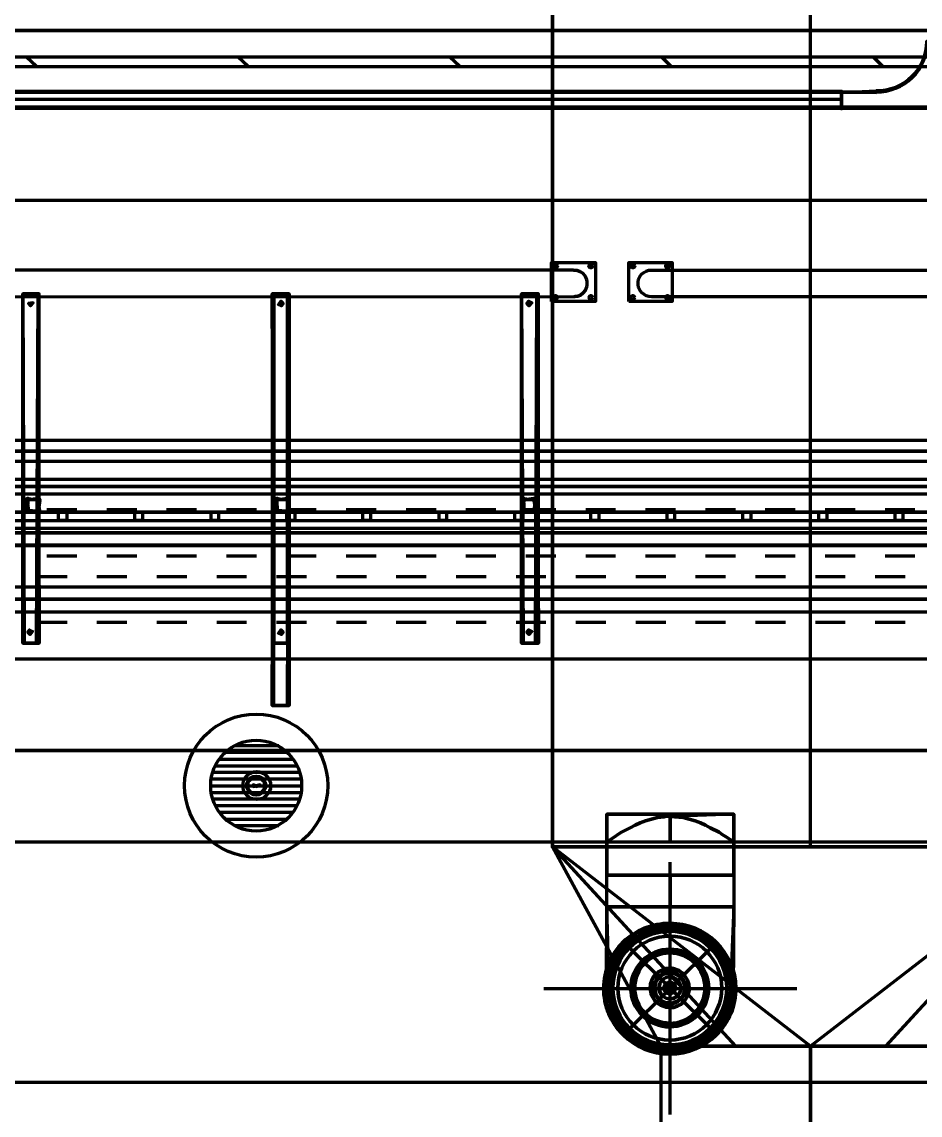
# Model space of a CAD drawing. Extents: x 0 to 1153, y 0 to 816.
# Drawn here: x 368.7 to 386.17, y 556.39 to 577.65 of the extents above; entities that cross this region are included whole.
import ezdxf

# ---------------------------------------------------------------- set-up
doc = ezdxf.new("R2010")
doc.units = 0
doc.header["$MEASUREMENT"] = 0
for name, color, linetype in [('Arch', 7, 'Continuous'), ('EQUIPMENTS', 7, 'Continuous'), ('Hatch', 7, 'Continuous'), ('HVAC', 7, 'Continuous'), ('PIPE', 7, 'Continuous')]:
    doc.layers.add(name, color=color, linetype=linetype)

msp = doc.modelspace()

# ---------------------------------------------------------------- linework, layer by layer
at = {"layer": 'Arch', "color": 11, "linetype": 'Continuous', "lineweight": 211}
for p, q in [((368.988, 576.781), (368.787, 576.972)), ((373.105, 576.781), (372.904, 576.972)), ((377.222, 576.781), (377.021, 576.972)), ((381.328, 576.781), (381.138, 576.972)), ((385.445, 576.781), (385.254, 576.972)), ((917.988, 574.178), (110.871, 574.178))]:
    msp.add_line(p, q, dxfattribs=at)
for points in [[(113.961, 576.972), (487.701, 576.972), (487.701, 638.81), (487.892, 638.81), (683.154, 638.81), (683.154, 638.609), (683.154, 383.254), (870.49, 383.254), (870.49, 383.053), (683.154, 383.053), (682.964, 383.064), (487.892, 383.064), (487.701, 383.064), (487.701, 454.3), (113.961, 454.3)], [(232.177, 577.48), (233.669, 577.48), (233.669, 577.511), (193.601, 577.511), (232.918, 577.511), (233.669, 577.511), (233.669, 577.48), (494.834, 577.48)], [(494.834, 577.48), (232.177, 577.48)], [(113.961, 576.781), (487.701, 576.781), (487.701, 454.501), (113.961, 454.501)], [(379.431, 572.823), (379.5, 572.816), (379.552, 572.797), (379.609, 572.76), (379.661, 572.695), (379.609, 572.76), (379.552, 572.797), (379.5, 572.816), (379.431, 572.823), (364.539, 572.822)], [(395.838, 572.304), (380.95, 572.304), (380.894, 572.309), (380.842, 572.324), (380.794, 572.351), (380.752, 572.387), (380.719, 572.432), (380.695, 572.483), (380.684, 572.536), (380.684, 572.591), (380.695, 572.645), (380.719, 572.696), (380.752, 572.74), (380.794, 572.776), (380.842, 572.803), (380.894, 572.819), (395.869, 572.819)], [(379.662, 572.432), (379.619, 572.377), (379.564, 572.336), (379.513, 572.315), (379.459, 572.305), (379.445, 572.304)]]:
    msp.add_lwpolyline(points, dxfattribs=at)
for points in [[(379, 572.209), (379, 572.971), (379.857, 572.971), (379.857, 572.209)], [(380.503, 572.209), (380.503, 572.971), (381.349, 572.971), (381.349, 572.209)]]:
    msp.add_lwpolyline(points, close=True, dxfattribs=at)
msp.add_lwpolyline([(364.554, 572.304), (379.459, 572.305), (379.513, 572.315), (379.564, 572.336), (379.619, 572.377), (379.661, 572.432, 0.27388), (379.661, 572.695)], format="xyb", dxfattribs=at)
for centre, radius in [((379.079, 572.902), 0.037), ((379.767, 572.902), 0.0371), ((380.582, 572.902), 0.037), ((381.259, 572.902), 0.037), ((379.079, 572.288), 0.037), ((379.767, 572.288), 0.0371), ((380.582, 572.288), 0.037), ((381.259, 572.288), 0.037)]:
    msp.add_circle(centre, radius, dxfattribs=at)
at = {"layer": 'EQUIPMENTS', "color": 251, "linetype": 'Continuous', "lineweight": 211}
msp.add_line((645.329, 557.022), (113.961, 557.022), dxfattribs=at)
at = {"layer": 'Hatch', "color": 5, "linetype": 'Continuous', "lineweight": 211}
for p, q in [((384.641, 576.136), (351.017, 576.136)), ((477.414, 567.796), (113.961, 567.796)), ((372.66, 563.446), (373.867, 563.446)), ((372.84, 563.573), (373.697, 563.573)), ((372.544, 563.309), (373.983, 563.309)), ((372.417, 563.054), (374.11, 563.054)), ((372.47, 563.182), (374.057, 563.182)), ((372.385, 562.927), (374.142, 562.927)), ((372.375, 562.79), (374.153, 562.79)), ((372.385, 562.663), (374.142, 562.663)), ((372.417, 562.536), (374.11, 562.536)), ((372.47, 562.409), (374.057, 562.409)), ((372.544, 562.282), (373.983, 562.282)), ((372.66, 562.144), (373.867, 562.144)), ((372.84, 562.017), (373.697, 562.017))]:
    msp.add_line(p, q, dxfattribs=at)
at = {"layer": 'Hatch', "color": 3, "linetype": 'Continuous', "lineweight": 211}
msp.add_line((373.602, 572.357), (373.623, 572.357), dxfattribs=at)
at = {"layer": 'Hatch', "color": 5, "linetype": 'Continuous', "lineweight": 211}
for points in [[(388.26, 575.987), (384.641, 575.987), (384.641, 576.273), (385.313, 576.305, 0.414191), (386.302, 577.273, -0.414223), (385.313, 576.305, 0.414191), (386.313, 577.268)], [(388.26, 575.966), (384.641, 575.966), (384.641, 576.294), (385.318, 576.273), (384.641, 576.273), (384.641, 576.294), (385.313, 576.284, 0.414223), (386.313, 577.268)]]:
    msp.add_lwpolyline(points, format="xyb", dxfattribs=at)
for points in [[(384.641, 576.273), (351.017, 576.273), (384.641, 576.294), (351.017, 576.294), (351.017, 575.966), (351.017, 576.294), (384.641, 576.294), (384.641, 575.966), (384.641, 575.966), (384.641, 575.987), (384.641, 575.966), (384.641, 576.294)], [(384.641, 575.966), (351.017, 575.966), (384.641, 575.987), (351.017, 575.987)], [(113.961, 568.113), (477.414, 568.113), (477.414, 567.468), (477.414, 568.113), (477.414, 567.468), (113.961, 567.468), (477.414, 567.468), (477.414, 568.113), (113.961, 568.113), (477.414, 568.113)], [(369.411, 567.955), (369.581, 567.955), (369.581, 568.113), (369.411, 568.113), (369.411, 567.955), (369.581, 567.955), (369.581, 568.113), (369.411, 568.113)], [(370.893, 567.955), (371.052, 567.955), (371.052, 568.113), (370.893, 568.113), (370.893, 567.955), (371.052, 567.955), (371.052, 568.113), (370.893, 568.113)], [(372.375, 567.955), (372.533, 567.955), (372.533, 568.113), (372.375, 568.113), (372.375, 567.955), (372.533, 567.955), (372.533, 568.113), (372.375, 568.113)], [(373.846, 567.955), (374.015, 567.955), (374.015, 568.113), (373.846, 568.113), (373.846, 567.955), (374.015, 567.955), (374.015, 568.113), (373.846, 568.113)], [(375.327, 567.955), (375.486, 567.955), (375.486, 568.113), (375.327, 568.113), (375.327, 567.955), (375.486, 567.955), (375.486, 568.113), (375.327, 568.113)], [(376.809, 567.955), (376.968, 567.955), (376.968, 568.113), (376.809, 568.113), (376.809, 567.955), (376.968, 567.955), (376.968, 568.113), (376.809, 568.113)], [(378.28, 567.955), (378.449, 567.955), (378.449, 568.113), (378.28, 568.113), (378.28, 567.955), (378.449, 567.955), (378.449, 568.113), (378.28, 568.113)], [(379.762, 567.955), (379.931, 567.955), (379.931, 568.113), (379.762, 568.113), (379.762, 567.955), (379.931, 567.955), (379.931, 568.113), (379.762, 568.113)], [(381.243, 567.955), (381.402, 567.955), (381.402, 568.113), (381.243, 568.113), (381.243, 567.955), (381.402, 567.955), (381.402, 568.113), (381.243, 568.113)], [(382.715, 567.955), (382.884, 567.955), (382.884, 568.113), (382.715, 568.113), (382.715, 567.955), (382.884, 567.955), (382.884, 568.113), (382.715, 568.113)], [(384.196, 567.955), (384.365, 567.955), (384.365, 568.113), (384.196, 568.113), (384.196, 567.955), (384.365, 567.955), (384.365, 568.113), (384.196, 568.113)], [(385.678, 567.955), (385.837, 567.955), (385.837, 568.113), (385.678, 568.113), (385.678, 567.955), (385.837, 567.955), (385.837, 568.113), (385.678, 568.113)], [(477.414, 567.468), (478.388, 567.468), (477.414, 567.468), (477.414, 567.637), (477.414, 567.468), (113.961, 567.468)], [(373.422, 562.795), (373.414, 562.743), (373.391, 562.698), (373.355, 562.663), (373.31, 562.64), (373.258, 562.631), (373.206, 562.64), (373.161, 562.663), (373.126, 562.698), (373.103, 562.743), (373.094, 562.795), (373.103, 562.847), (373.126, 562.892), (373.161, 562.928), (373.206, 562.951), (373.258, 562.959), (373.31, 562.951), (373.355, 562.928), (373.391, 562.892), (373.414, 562.847), (373.422, 562.795), (373.414, 562.743), (373.391, 562.698), (373.355, 562.663), (373.31, 562.64), (373.258, 562.631), (373.206, 562.64), (373.161, 562.663), (373.126, 562.698), (373.103, 562.743), (373.094, 562.795), (373.103, 562.847), (373.126, 562.892), (373.161, 562.928), (373.206, 562.951), (373.258, 562.959), (373.31, 562.951), (373.355, 562.928), (373.391, 562.892), (373.414, 562.847), (373.422, 562.809), (373.444, 562.795), (373.434, 562.737), (373.408, 562.686), (373.368, 562.646), (373.317, 562.619), (373.258, 562.61), (373.2, 562.619), (373.149, 562.646), (373.109, 562.686), (373.082, 562.737), (373.073, 562.795), (373.082, 562.854), (373.109, 562.905), (373.149, 562.945), (373.2, 562.971), (373.258, 562.98), (373.317, 562.971), (373.368, 562.945), (373.408, 562.905), (373.434, 562.854), (373.444, 562.795), (373.434, 562.737), (373.408, 562.686), (373.368, 562.646), (373.317, 562.619), (373.258, 562.61), (373.2, 562.619), (373.149, 562.646), (373.109, 562.686), (373.082, 562.737), (373.073, 562.795), (373.082, 562.854), (373.109, 562.905), (373.149, 562.945), (373.2, 562.971), (373.258, 562.98), (373.317, 562.971), (373.368, 562.945), (373.408, 562.905), (373.434, 562.854), (373.443, 562.81), (373.422, 562.795), (373.414, 562.743), (373.391, 562.698), (373.355, 562.663), (373.31, 562.64), (373.258, 562.631), (373.206, 562.64), (373.161, 562.663), (373.126, 562.698), (373.103, 562.743), (373.094, 562.795), (373.103, 562.847), (373.126, 562.892), (373.161, 562.928), (373.206, 562.951), (373.258, 562.959), (373.31, 562.951), (373.355, 562.928), (373.391, 562.892), (373.414, 562.847), (373.422, 562.795), (373.414, 562.743), (373.391, 562.698), (373.355, 562.663), (373.31, 562.64), (373.258, 562.631), (373.206, 562.64), (373.161, 562.663), (373.126, 562.698), (373.103, 562.743), (373.094, 562.795), (373.103, 562.847), (373.126, 562.892), (373.161, 562.928), (373.206, 562.951), (373.258, 562.959), (373.31, 562.951), (373.355, 562.928), (373.391, 562.892), (373.414, 562.847), (373.422, 562.809), (373.444, 562.795), (373.434, 562.737), (373.408, 562.686), (373.368, 562.646), (373.317, 562.619), (373.258, 562.61), (373.2, 562.619), (373.149, 562.646), (373.109, 562.686), (373.082, 562.737), (373.073, 562.795), (373.082, 562.854), (373.109, 562.905), (373.149, 562.945), (373.2, 562.971), (373.258, 562.98), (373.317, 562.971), (373.368, 562.945), (373.408, 562.905), (373.434, 562.854), (373.444, 562.795), (373.434, 562.737), (373.408, 562.686), (373.368, 562.646), (373.317, 562.619), (373.258, 562.61), (373.2, 562.619), (373.149, 562.646), (373.109, 562.686), (373.082, 562.737), (373.073, 562.795), (373.082, 562.854), (373.109, 562.905), (373.149, 562.945), (373.2, 562.971), (373.258, 562.98), (373.317, 562.971), (373.368, 562.945), (373.408, 562.905), (373.434, 562.854), (373.443, 562.81), (373.422, 562.795), (373.414, 562.743), (373.391, 562.698), (373.355, 562.663), (373.31, 562.64), (373.258, 562.631), (373.206, 562.64), (373.161, 562.663), (373.126, 562.698), (373.103, 562.743), (373.094, 562.795), (373.103, 562.847), (373.126, 562.892), (373.161, 562.928), (373.206, 562.951), (373.258, 562.959), (373.31, 562.951), (373.355, 562.928), (373.391, 562.892), (373.414, 562.847), (373.422, 562.795), (373.414, 562.743), (373.391, 562.698), (373.355, 562.663), (373.31, 562.64), (373.258, 562.631), (373.206, 562.64), (373.161, 562.663), (373.126, 562.698), (373.103, 562.743), (373.094, 562.795), (373.103, 562.847), (373.126, 562.892), (373.161, 562.928), (373.206, 562.951), (373.258, 562.959), (373.31, 562.951), (373.355, 562.928), (373.391, 562.892), (373.414, 562.847), (373.422, 562.809), (373.444, 562.795), (373.434, 562.737), (373.408, 562.686), (373.368, 562.646), (373.317, 562.619), (373.258, 562.61), (373.2, 562.619), (373.149, 562.646), (373.109, 562.686), (373.082, 562.737), (373.073, 562.795), (373.082, 562.854), (373.109, 562.905), (373.149, 562.945), (373.2, 562.971), (373.258, 562.98), (373.317, 562.971), (373.368, 562.945), (373.408, 562.905), (373.434, 562.854), (373.444, 562.795), (373.434, 562.737), (373.408, 562.686), (373.368, 562.646), (373.317, 562.619), (373.258, 562.61), (373.2, 562.619), (373.149, 562.646), (373.109, 562.686), (373.082, 562.737), (373.073, 562.795), (373.082, 562.854), (373.109, 562.905), (373.149, 562.945), (373.2, 562.971), (373.258, 562.98), (373.317, 562.971), (373.368, 562.945), (373.408, 562.905), (373.434, 562.854), (373.443, 562.81), (373.422, 562.795), (373.414, 562.743), (373.391, 562.698), (373.355, 562.663), (373.31, 562.64), (373.258, 562.631), (373.206, 562.64), (373.161, 562.663), (373.126, 562.698), (373.103, 562.743), (373.094, 562.795), (373.103, 562.847), (373.126, 562.892), (373.161, 562.928), (373.206, 562.951), (373.258, 562.959), (373.31, 562.951), (373.355, 562.928), (373.391, 562.892), (373.414, 562.847), (373.422, 562.795), (373.414, 562.743), (373.391, 562.698), (373.355, 562.663), (373.31, 562.64), (373.258, 562.631), (373.206, 562.64), (373.161, 562.663), (373.126, 562.698), (373.103, 562.743), (373.094, 562.795), (373.103, 562.847), (373.126, 562.892), (373.161, 562.928), (373.206, 562.951), (373.258, 562.959), (373.31, 562.951), (373.355, 562.928), (373.391, 562.892), (373.414, 562.847), (373.422, 562.809), (373.444, 562.795), (373.434, 562.737), (373.408, 562.686), (373.368, 562.646), (373.317, 562.619), (373.258, 562.61), (373.2, 562.619), (373.149, 562.646), (373.109, 562.686), (373.082, 562.737), (373.073, 562.795), (373.082, 562.854), (373.109, 562.905), (373.149, 562.945), (373.2, 562.971), (373.258, 562.98), (373.317, 562.971), (373.368, 562.945), (373.408, 562.905), (373.434, 562.854), (373.444, 562.795), (373.434, 562.737), (373.408, 562.686), (373.368, 562.646), (373.317, 562.619), (373.258, 562.61), (373.2, 562.619), (373.149, 562.646), (373.109, 562.686), (373.082, 562.737), (373.073, 562.795), (373.082, 562.854), (373.109, 562.905), (373.149, 562.945), (373.2, 562.971), (373.258, 562.98), (373.317, 562.971), (373.368, 562.945), (373.408, 562.905), (373.434, 562.854), (373.443, 562.81), (373.422, 562.795), (373.414, 562.743), (373.391, 562.698), (373.355, 562.663), (373.31, 562.64), (373.258, 562.631), (373.206, 562.64), (373.161, 562.663), (373.126, 562.698), (373.103, 562.743), (373.094, 562.795), (373.103, 562.847), (373.126, 562.892), (373.161, 562.928), (373.206, 562.951), (373.258, 562.959), (373.31, 562.951), (373.355, 562.928), (373.391, 562.892), (373.414, 562.847), (373.422, 562.795)]]:
    msp.add_lwpolyline(points, close=True, dxfattribs=at)
for points in [[(388.26, 575.966), (384.641, 575.966), (384.641, 575.987), (388.26, 575.987)], [(373.338, 562.811), (373.274, 562.779), (373.338, 562.811), (373.2, 562.779), (373.338, 562.811), (373.274, 562.779), (373.338, 562.811), (373.274, 562.779), (373.338, 562.811), (373.274, 562.779), (373.2, 562.811), (373.274, 562.779), (373.274, 562.779)]]:
    msp.add_lwpolyline(points, dxfattribs=at)
at = {"layer": 'Hatch', "color": 3, "linetype": 'Continuous', "lineweight": 211}
for points in [[(368.988, 565.563), (368.723, 565.563), (369.041, 565.563), (368.723, 565.563), (368.988, 565.563), (369.02, 572.357), (369.041, 565.563), (369.041, 572.357), (368.723, 572.357), (368.723, 565.563), (368.723, 572.357), (368.745, 565.563)], [(368.988, 572.357), (368.723, 572.357), (368.988, 572.357), (369.041, 572.357), (368.745, 572.357)], [(368.829, 572.172), (368.922, 572.187), (368.829, 572.172), (368.873, 572.125), (368.922, 572.187), (368.829, 572.172), (368.922, 572.187), (368.922, 572.187)], [(373.782, 572.172), (373.75, 572.127), (373.691, 572.154), (373.782, 572.172), (373.738, 572.22), (373.691, 572.154), (373.782, 572.172), (373.75, 572.127), (373.691, 572.154), (373.687, 572.168)], [(378.693, 565.563), (378.418, 565.563), (378.746, 565.563), (378.418, 565.563), (378.693, 565.563), (378.714, 572.357), (378.746, 565.563), (378.746, 572.357), (378.418, 572.357), (378.418, 565.563), (378.418, 572.357), (378.449, 565.563)], [(378.693, 572.357), (378.418, 572.357), (378.693, 572.357), (378.746, 572.357), (378.449, 572.357)], [(378.524, 572.172), (378.556, 572.217), (378.616, 572.187), (378.524, 572.172), (378.567, 572.125), (378.616, 572.187), (378.524, 572.172), (378.556, 572.217), (378.616, 572.187), (378.619, 572.176)], [(368.819, 565.78), (368.851, 565.825), (368.911, 565.795), (368.819, 565.78), (368.862, 565.732), (368.911, 565.795), (368.819, 565.78), (368.851, 565.825), (368.911, 565.795), (368.914, 565.784)], [(373.782, 565.78), (373.75, 565.735), (373.691, 565.761), (373.782, 565.78), (373.738, 565.827), (373.691, 565.761), (373.782, 565.78), (373.75, 565.735), (373.691, 565.761), (373.687, 565.776)], [(378.524, 565.78), (378.556, 565.825), (378.616, 565.795), (378.524, 565.78), (378.567, 565.732), (378.616, 565.795), (378.524, 565.78), (378.556, 565.825), (378.616, 565.795), (378.619, 565.784)], [(373.623, 565.563), (373.899, 565.563), (373.623, 565.563), (373.57, 565.563), (373.867, 565.563)], [(373.623, 564.356), (373.899, 564.356), (373.623, 564.356), (373.57, 564.356), (373.867, 564.356)]]:
    msp.add_lwpolyline(points, dxfattribs=at)
for points in [[(373.867, 572.357), (373.57, 572.357), (373.867, 572.357), (373.623, 572.357), (373.57, 572.357), (373.867, 572.357), (373.623, 572.357), (373.899, 572.357), (373.57, 572.357), (373.867, 572.357), (373.867, 564.356), (373.899, 572.357), (373.899, 564.356), (373.602, 564.356), (373.602, 572.357), (373.57, 564.356), (373.602, 572.357), (373.602, 565.563), (373.57, 572.357), (373.57, 565.563), (373.867, 565.563), (373.867, 572.357), (373.899, 565.563)], [(369.014, 568.367), (369.029, 568.356), (369.03, 568.353), (369.014, 568.388), (369.036, 568.381), (369.05, 568.363), (369.051, 568.354), (369.014, 568.367), (369.024, 568.364), (369.029, 568.356), (369.03, 568.353), (369.014, 568.388), (369.036, 568.381), (369.05, 568.363), (369.051, 568.354), (368.808, 568.346), (368.829, 568.134), (369.03, 568.145), (369.051, 568.346), (369.02, 568.113), (368.787, 568.145), (368.829, 568.378), (369.03, 568.346), (369.02, 568.134), (368.808, 568.145), (368.829, 568.357), (369.02, 568.378), (368.787, 568.346), (368.829, 568.113), (369.051, 568.145)], [(368.808, 568.351), (368.82, 568.367), (368.823, 568.367), (368.787, 568.351), (368.794, 568.373), (368.815, 568.387), (368.821, 568.388), (368.808, 568.351), (368.811, 568.361), (368.82, 568.367), (368.823, 568.367), (368.787, 568.351), (368.794, 568.373), (368.824, 568.388)], [(373.655, 568.351), (373.667, 568.367), (373.67, 568.367), (373.634, 568.351), (373.641, 568.373), (373.662, 568.387), (373.668, 568.388), (373.655, 568.351), (373.658, 568.361), (373.667, 568.367), (373.67, 568.367), (373.634, 568.351), (373.641, 568.373), (373.671, 568.388)], [(373.862, 568.367), (373.877, 568.356), (373.877, 568.353), (373.862, 568.388), (373.883, 568.381), (373.898, 568.36), (373.898, 568.354), (373.862, 568.367), (373.871, 568.364), (373.877, 568.356), (373.877, 568.353), (373.862, 568.388), (373.883, 568.381), (373.898, 568.36), (373.898, 568.354), (373.655, 568.346), (373.676, 568.134), (373.888, 568.145), (373.899, 568.346), (373.867, 568.113), (373.645, 568.145), (373.676, 568.378), (373.888, 568.346), (373.867, 568.134), (373.655, 568.145), (373.676, 568.357), (373.867, 568.378), (373.645, 568.346), (373.676, 568.113), (373.899, 568.145)], [(378.449, 568.351), (378.46, 568.367), (378.464, 568.367), (378.428, 568.351), (378.435, 568.373), (378.454, 568.387), (378.462, 568.388), (378.449, 568.351), (378.452, 568.361), (378.46, 568.367), (378.464, 568.367), (378.428, 568.351), (378.435, 568.373), (378.465, 568.388)], [(378.656, 568.367), (378.671, 568.356), (378.672, 568.353), (378.656, 568.388), (378.678, 568.381), (378.692, 568.36), (378.693, 568.354), (378.656, 568.367), (378.665, 568.364), (378.671, 568.356), (378.672, 568.353), (378.656, 568.388), (378.678, 568.381), (378.692, 568.36), (378.693, 568.354), (378.46, 568.346), (378.471, 568.134), (378.682, 568.145), (378.703, 568.346), (378.661, 568.113), (378.439, 568.145), (378.471, 568.378), (378.682, 568.346), (378.661, 568.134), (378.46, 568.145), (378.471, 568.357), (378.661, 568.378), (378.439, 568.346), (378.471, 568.113), (378.703, 568.145)], [(368.824, 568.134), (368.809, 568.145), (368.808, 568.149), (368.824, 568.113), (368.802, 568.12), (368.789, 568.139), (368.787, 568.147), (368.824, 568.134), (368.814, 568.138), (368.809, 568.145), (368.808, 568.149), (368.824, 568.113), (368.802, 568.12), (368.787, 568.15)], [(369.03, 568.15), (369.018, 568.135), (369.016, 568.135), (369.051, 568.15), (369.044, 568.129), (369.023, 568.114), (369.017, 568.113), (369.03, 568.15), (369.027, 568.141), (369.018, 568.135), (369.016, 568.135), (369.051, 568.15), (369.044, 568.129), (369.014, 568.113)], [(373.671, 568.134), (373.656, 568.145), (373.655, 568.149), (373.671, 568.113), (373.649, 568.12), (373.636, 568.139), (373.634, 568.147), (373.671, 568.134), (373.662, 568.138), (373.656, 568.145), (373.655, 568.149), (373.671, 568.113), (373.649, 568.12), (373.634, 568.15)], [(373.877, 568.15), (373.867, 568.135), (373.863, 568.135), (373.899, 568.15), (373.891, 568.129), (373.87, 568.114), (373.865, 568.113), (373.877, 568.15), (373.874, 568.141), (373.867, 568.135), (373.863, 568.135), (373.899, 568.15), (373.891, 568.129), (373.862, 568.113)], [(378.465, 568.134), (378.45, 568.147), (378.449, 568.149), (378.465, 568.113), (378.443, 568.12), (378.429, 568.141), (378.428, 568.147), (378.465, 568.134), (378.456, 568.138), (378.45, 568.147), (378.449, 568.149), (378.465, 568.113), (378.443, 568.12), (378.428, 568.15)], [(378.672, 568.15), (378.661, 568.135), (378.657, 568.135), (378.693, 568.15), (378.686, 568.129), (378.665, 568.114), (378.659, 568.113), (378.672, 568.15), (378.669, 568.141), (378.661, 568.135), (378.657, 568.135), (378.693, 568.15), (378.686, 568.129), (378.656, 568.113)]]:
    msp.add_lwpolyline(points, close=True, dxfattribs=at)
at = {"layer": 'Hatch', "color": 5, "linetype": 'Continuous', "lineweight": 211}
for centre, radius in [((373.258, 562.795), 1.392), ((373.258, 562.795), 0.884), ((373.269, 562.797), 0.271)]:
    msp.add_circle(centre, radius, dxfattribs=at)
for p in [(384.641, 576.294), (384.641, 575.987), (384.641, 575.966)]:
    msp.add_point(p, dxfattribs=at)
at = {"layer": 'HVAC', "color": 6, "linetype": 'Continuous', "lineweight": 211}
for p, q in [((381.307, 556.398), (381.307, 561.308)), ((380.439, 559.721), (382.185, 557.985)), ((382.185, 559.721), (380.439, 557.985)), ((378.852, 558.853), (383.773, 558.853))]:
    msp.add_line(p, q, dxfattribs=at)
for points in [[(384.037, 561.605), (384.037, 579.628), (384.037, 587.11)], [(382.587, 557.731), (379.021, 561.605), (379.021, 579.586), (379.021, 561.605), (389.054, 561.605), (379.021, 561.605), (389.054, 561.605)], [(446.215, 564.938), (446.215, 562.028), (446.215, 564.938), (391.118, 564.938), (387.234, 565.256), (337.968, 565.256), (337.968, 561.7), (387.234, 561.7), (391.118, 562.028), (446.215, 562.028)], [(337.968, 563.478), (387.234, 563.478), (337.968, 563.478), (334.084, 563.478), (324.21, 563.478), (334.084, 563.478)], [(381.307, 562.24), (381.307, 561.7), (381.307, 562.24)], [(380.079, 561.7), (380.185, 561.774), (380.143, 561.742)], [(386.948, 557.731), (384.037, 557.731), (384.037, 528.225), (384.037, 557.731), (381.127, 557.731), (386.948, 557.731), (384.037, 557.731), (379.021, 561.605), (381.127, 557.731), (386.948, 557.731), (381.127, 557.731), (379.021, 561.605), (381.127, 557.731), (386.948, 557.731)], [(379.021, 561.605), (381.127, 557.731), (379.021, 561.605), (389.054, 561.605), (386.948, 557.731), (389.054, 561.605), (386.948, 557.731), (381.127, 557.731)], [(389.054, 561.605), (384.037, 557.731), (381.127, 557.731), (386.948, 557.731)], [(389.054, 561.605), (385.498, 557.731)], [(381.307, 558.853), (381.307, 560.44)]]:
    msp.add_lwpolyline(points, dxfattribs=at)
for points in [[(382.482, 558.858, 0.414176), (381.302, 560.038, 0.414203), (380.143, 558.858, 0.414229), (381.302, 557.742, -0.414223), (380.185, 558.858, -0.414211), (381.302, 559.964, 0.414207), (380.196, 558.858, 0.414207), (381.302, 557.731, -0.414226), (380.174, 558.858, -0.414214), (381.302, 559.964, 0.414207), (380.196, 558.858, 0.414207), (381.302, 557.752, -0.414207), (380.196, 558.858, -0.414207), (381.302, 559.964, -0.414207), (382.408, 558.858, -0.414207), (381.302, 557.752, -0.414207), (380.196, 558.858, -0.414207), (381.302, 559.964, 0.414207), (380.196, 558.858, 0.414207), (381.302, 557.71, -0.414234), (380.153, 558.858, -0.414207), (381.302, 559.964, -0.414207), (382.408, 558.858, -0.414207), (381.302, 557.731, 0.414228), (382.482, 558.858, 0.414215), (381.302, 560.038, -0.41419), (382.482, 558.858, 0.414217), (381.302, 560.038, -0.414176), (382.482, 558.858, -0.414195), (381.302, 557.678, 0.414195), (382.482, 558.858, -0.414229), (381.302, 557.742, 0.414203), (382.408, 558.858, 0.414207), (381.302, 560.038, -0.414215), (382.408, 558.858, -0.414207), (381.302, 557.731, 0.414228), (382.408, 558.858, 0.414207), (381.302, 559.964, -0.414207), (382.408, 558.858, -0.414207), (381.302, 557.752, 0.414207), (382.408, 558.858, 0.414207), (381.302, 560.038, -0.41418), (382.408, 558.858, -0.414207), (381.302, 557.71, 0.414207), (382.482, 558.858, -0.414207), (381.302, 557.752, -0.414226), (380.174, 558.858, -0.414217), (381.302, 560.038, 0.414203), (380.122, 558.858, 0.414222), (381.302, 557.678, -0.414222), (380.122, 558.858), (380.079, 560.44), (380.079, 561.054), (380.079, 561.7), (380.079, 562.24), (380.079, 561.7), (380.079, 561.054), (380.079, 561.7), (380.079, 562.24), (380.079, 561.7), (382.545, 561.7), (382.545, 562.24), (382.545, 561.7), (382.545, 561.054), (382.545, 560.44), (382.482, 558.858, -0.414211), (381.302, 557.572, 0.414207), (382.587, 558.858, 0.414212), (381.302, 560.112, -0.414202), (382.588, 558.858, -0.414226), (381.302, 557.572, -0.414219), (380.016, 558.858, -0.41422), (381.302, 560.123, -0.414227), (382.566, 558.858, -0.414218), (381.302, 557.572, -0.414197), (380.016, 558.858, -0.414198), (381.302, 560.112, 0.414202), (380.016, 558.858, 0.414207), (381.302, 557.572)], [(389.054, 561.605), (379.021, 561.605), (381.127, 557.731), (381.127, 528.225, 0.414673), (387.922, 521.43)], [(382.535, 558.858, 0.414205), (381.302, 560.091, 0.414218), (380.069, 558.858, 0.41423), (381.302, 557.625, 0.414218), (382.535, 558.858, 0.414205), (381.302, 560.091, 0.414218), (380.069, 558.858), (380.079, 560.44), (380.069, 558.858, 0.41423), (381.302, 557.625, 0.414218), (382.535, 558.858), (382.545, 560.44), (382.535, 558.858, 0.414205), (381.302, 560.091, 0.414218), (380.069, 558.858, 0.41423), (381.302, 557.625, 0.414218), (382.535, 558.858, 0.414205), (381.302, 560.091, 0.414218), (380.069, 558.858, 0.41423), (381.302, 557.625)], [(382.408, 558.858, 0.414207), (381.302, 559.985, 0.414207), (380.174, 558.858, 0.414207), (381.302, 557.752, -0.414207), (380.174, 558.858, -0.414207), (381.302, 559.964, 0.414214), (380.174, 558.858)], [(381.519, 558.858), (381.512, 558.806), (381.486, 558.744), (381.443, 558.693), (381.386, 558.658), (381.302, 558.652), (381.386, 558.658), (381.443, 558.693), (381.486, 558.744), (381.512, 558.806), (381.519, 558.858, 0.414295), (381.302, 559.076, 0.414158), (381.085, 558.858, 0.414158), (381.302, 558.652, 0.414362), (381.519, 558.858, 0.414157), (381.302, 559.075, 0.414329), (381.096, 558.858), (381.106, 558.793), (381.135, 558.736), (381.18, 558.692), (381.236, 558.662), (381.302, 558.652)]]:
    msp.add_lwpolyline(points, format="xyb", dxfattribs=at)
for points in [[(381.307, 561.054), (380.079, 561.054), (382.545, 561.054), (381.307, 561.054), (380.079, 561.054), (382.545, 561.054), (381.307, 561.054), (380.079, 561.054), (382.545, 561.054), (380.079, 561.054), (382.545, 561.054), (382.545, 561.7), (382.545, 562.24), (382.545, 561.7), (382.545, 561.054), (381.307, 561.054), (381.307, 560.44)], [(380.079, 562.24), (382.545, 562.24), (381.307, 562.24), (380.079, 562.24), (382.545, 562.24), (381.307, 562.24), (380.079, 562.24), (382.545, 562.24), (381.307, 562.197), (381.561, 562.176), (381.677, 562.144), (381.794, 562.113), (381.9, 562.07), (381.995, 562.028), (382.09, 561.975), (382.259, 561.89), (382.323, 561.848), (382.386, 561.806), (382.439, 561.774), (382.482, 561.742), (382.524, 561.71), (382.535, 561.71), (382.535, 561.7), (382.545, 561.7), (382.535, 561.7), (382.535, 561.71), (382.524, 561.71), (382.482, 561.742), (382.439, 561.774), (382.386, 561.806), (382.323, 561.848), (382.259, 561.89), (382.09, 561.975), (381.995, 562.028), (381.9, 562.07), (381.794, 562.113), (381.677, 562.144), (381.561, 562.176), (381.307, 562.197), (381.19, 562.187), (381.063, 562.176), (380.831, 562.113), (380.725, 562.07), (380.63, 562.028), (380.534, 561.975), (380.365, 561.89), (380.291, 561.848), (380.238, 561.806), (380.185, 561.774), (380.1, 561.71), (380.09, 561.71), (380.1, 561.71), (380.185, 561.774), (380.238, 561.806), (380.291, 561.848), (380.365, 561.89), (380.534, 561.975), (380.63, 562.028), (380.725, 562.07), (380.831, 562.113), (381.063, 562.176), (381.19, 562.187), (381.307, 562.24), (380.079, 562.24), (382.545, 562.24), (381.307, 562.24)], [(380.079, 560.44), (382.545, 560.44), (380.079, 560.44), (382.545, 560.44), (380.079, 560.44), (382.545, 560.44), (380.079, 560.44), (382.545, 560.44)], [(381.302, 558.747), (381.251, 558.759), (381.212, 558.793), (381.192, 558.84), (381.196, 558.893), (381.223, 558.937), (381.266, 558.964), (381.32, 558.968), (381.367, 558.948), (381.404, 558.901), (381.412, 558.849), (381.391, 558.793), (381.353, 558.759), (381.311, 558.747), (381.337, 558.753), (381.391, 558.793), (381.412, 558.849), (381.404, 558.901), (381.353, 558.957), (381.302, 558.969), (381.353, 558.957), (381.391, 558.924), (381.411, 558.876), (381.407, 558.823), (381.38, 558.78), (381.337, 558.753), (381.284, 558.749), (381.236, 558.768), (381.199, 558.815), (381.191, 558.867), (381.212, 558.924), (381.251, 558.957), (381.293, 558.969), (381.266, 558.964), (381.212, 558.924), (381.191, 558.867), (381.199, 558.815), (381.251, 558.759), (381.302, 558.747), (381.251, 558.759), (381.212, 558.793), (381.192, 558.84), (381.196, 558.893), (381.223, 558.937), (381.266, 558.964), (381.32, 558.968), (381.367, 558.948), (381.4, 558.909), (381.413, 558.858), (381.4, 558.807), (381.367, 558.768), (381.32, 558.749), (381.266, 558.753), (381.223, 558.78), (381.196, 558.823), (381.192, 558.876), (381.212, 558.924), (381.251, 558.957), (381.302, 558.969), (381.353, 558.957), (381.391, 558.924), (381.411, 558.876), (381.407, 558.823), (381.38, 558.78), (381.302, 558.747)]]:
    msp.add_lwpolyline(points, close=True, dxfattribs=at)
for points in [[(380.291, 558.858, 0.414206), (381.302, 557.848, -0.414206), (380.291, 558.858, -0.414206), (381.302, 559.869, 0.414206)], [(382.312, 558.858, 0.414206), (381.302, 559.869, -0.414206), (382.312, 558.858, -0.414206), (381.302, 557.848, 0.414206)], [(380.545, 558.858, 0.414274), (381.302, 558.102, -0.414274), (380.545, 558.858, -0.414245), (381.302, 559.615, 0.414245)], [(381.995, 558.858, 0.414172), (381.302, 559.551, 0.414217), (380.608, 558.858, 0.414237), (381.302, 558.165, 0.414192), (382.016, 558.858, 0.414205), (381.302, 559.573, 0.414205), (380.587, 558.858, 0.414236), (381.302, 558.144, -0.414236), (380.587, 558.858, -0.414205), (381.302, 559.562, 0.414209), (380.598, 558.858, 0.414209), (381.302, 558.176, 0.414244), (381.984, 558.858, 0.414247), (381.302, 559.541, -0.414247), (381.984, 558.858, -0.414244), (381.302, 558.144, 0.414236), (382.058, 558.858, 0.414204), (381.302, 559.615, -0.414204), (382.058, 558.858, -0.414233), (381.302, 558.102, 0.414233), (382.016, 558.858, 0.414205), (381.302, 559.562, -0.414209), (382.016, 558.858, -0.414236), (381.302, 558.154, 0.414209)], [(380.619, 558.858, 0.414219), (381.302, 558.176, -0.414219), (380.619, 558.858, -0.414221), (381.302, 559.541, 0.414221)], [(381.678, 558.858, 0.414287), (381.302, 559.234, 0.414241), (380.926, 558.858, 0.414237), (381.302, 558.482, -0.414237), (380.926, 558.858, -0.414241), (381.302, 559.244, 0.41421), (380.915, 558.858, 0.414268), (381.302, 558.483, 0.414282), (381.678, 558.858, 0.414287), (381.302, 559.245, -0.414129), (381.677, 558.858, -0.414282), (381.302, 558.472, 0.414187)], [(381.592, 558.858, 0.414157), (381.302, 559.149, 0.414204), (381.01, 558.858, 0.414252), (381.302, 558.567, -0.414252), (381.011, 558.858, -0.414204), (381.302, 559.149, 0.414204), (381.01, 558.858, 0.414252), (381.302, 558.567, 0.414205), (381.614, 558.858, 0.414178), (381.302, 559.171, 0.414178), (380.99, 558.858, 0.414228), (381.302, 558.546, -0.414228), (380.989, 558.858, -0.414178), (381.302, 559.16, 0.414165), (381, 558.858, 0.414188), (381.302, 558.546, 0.414228), (381.592, 558.858, 0.414157), (381.302, 559.149, -0.414157), (381.592, 558.858, -0.414205), (381.302, 558.567, 0.414205), (381.614, 558.858, 0.414178), (381.302, 559.159, -0.414165), (381.614, 558.858, -0.414228), (381.302, 558.557, 0.414188)]]:
    msp.add_lwpolyline(points, format="xyb", close=True, dxfattribs=at)
msp.add_circle((381.314, 558.858), 1.159, dxfattribs=at)
for p in [(379.021, 561.605), (379.021, 561.605), (381.307, 558.853), (381.307, 558.853), (381.307, 558.853), (381.307, 558.853), (381.307, 558.853), (381.307, 558.853)]:
    msp.add_point(p, dxfattribs=at)
at = {"layer": 'PIPE', "color": 152, "linetype": 'Continuous', "lineweight": 211}
for p, q in [((369.771, 568.156), (369.189, 568.156)), ((370.935, 568.156), (370.353, 568.156)), ((372.099, 568.156), (371.517, 568.156)), ((373.264, 568.156), (372.681, 568.156)), ((374.428, 568.156), (373.846, 568.156)), ((375.592, 568.156), (375.01, 568.156)), ((376.756, 568.156), (376.174, 568.156)), ((377.92, 568.156), (377.338, 568.156)), ((379.084, 568.156), (378.502, 568.156)), ((380.249, 568.156), (379.667, 568.156)), ((381.413, 568.156), (380.831, 568.156)), ((382.577, 568.156), (381.995, 568.156)), ((383.741, 568.156), (383.159, 568.156)), ((384.905, 568.156), (384.323, 568.156)), ((386.069, 568.156), (385.487, 568.156)), ((369.189, 567.267), (369.771, 567.267)), ((370.353, 567.267), (370.935, 567.267)), ((371.517, 567.267), (372.099, 567.267)), ((372.681, 567.267), (373.264, 567.267)), ((373.846, 567.267), (374.428, 567.267)), ((375.01, 567.267), (375.592, 567.267)), ((376.174, 567.267), (376.756, 567.267)), ((377.338, 567.267), (377.92, 567.267)), ((378.502, 567.267), (379.084, 567.267)), ((379.667, 567.267), (380.249, 567.267)), ((380.831, 567.267), (381.413, 567.267)), ((381.995, 567.267), (382.577, 567.267)), ((383.159, 567.267), (383.741, 567.267)), ((384.323, 567.267), (384.905, 567.267)), ((385.487, 567.267), (386.069, 567.267))]:
    msp.add_line(p, q, dxfattribs=at)
at = {"layer": 'PIPE', "color": 171, "linetype": 'Continuous', "lineweight": 211}
for p, q in [((369.581, 566.854), (369.009, 566.854)), ((370.745, 566.854), (370.163, 566.854)), ((371.909, 566.854), (371.327, 566.854)), ((373.073, 566.854), (372.491, 566.854)), ((374.237, 566.854), (373.655, 566.854)), ((375.401, 566.854), (374.819, 566.854)), ((376.566, 566.854), (375.983, 566.854)), ((377.73, 566.854), (377.148, 566.854)), ((378.894, 566.854), (378.312, 566.854)), ((380.058, 566.854), (379.476, 566.854)), ((381.222, 566.854), (380.64, 566.854)), ((382.386, 566.854), (381.804, 566.854)), ((383.551, 566.854), (382.969, 566.854)), ((384.715, 566.854), (384.133, 566.854)), ((385.879, 566.854), (385.297, 566.854)), ((369.009, 565.975), (369.581, 565.975)), ((370.163, 565.975), (370.745, 565.975)), ((371.327, 565.975), (371.909, 565.975)), ((372.491, 565.975), (373.073, 565.975)), ((373.655, 565.975), (374.237, 565.975)), ((374.819, 565.975), (375.401, 565.975)), ((375.983, 565.975), (376.566, 565.975)), ((377.148, 565.975), (377.73, 565.975)), ((378.312, 565.975), (378.894, 565.975)), ((379.476, 565.975), (380.058, 565.975)), ((380.64, 565.975), (381.222, 565.975)), ((381.804, 565.975), (382.386, 565.975)), ((382.969, 565.975), (383.551, 565.975)), ((384.133, 565.975), (384.715, 565.975)), ((385.297, 565.975), (385.879, 565.975))]:
    msp.add_line(p, q, dxfattribs=at)
at = {"layer": 'PIPE', "color": 3, "linetype": 'Continuous', "lineweight": 211}
msp.add_lwpolyline([(113.961, 569.489), (480.96, 569.521), (481.076, 569.489), (481.452, 569.5, -0.414281), (481.648, 569.304, 0.414281), (481.405, 569.494), (481.349, 569.47), (481.294, 569.42), (481.266, 569.366), (481.256, 569.304, 0.414185), (481.457, 569.098), (481.076, 569.076), (480.96, 569.098), (113.961, 569.098)], format="xyb", dxfattribs=at)
for points in [[(481.457, 568.791), (481.457, 566.663), (481.457, 568.791), (481.457, 569.299), (480.96, 569.299), (113.961, 569.299), (480.96, 569.299)], [(113.961, 568.473), (480.504, 568.473), (480.504, 568.748), (480.61, 568.78), (480.504, 568.748), (113.961, 568.748)], [(113.961, 568.611), (480.504, 568.611), (113.961, 568.611)]]:
    msp.add_lwpolyline(points, dxfattribs=at)
at = {"layer": 'PIPE', "color": 142, "linetype": 'Continuous', "lineweight": 211}
msp.add_lwpolyline([(113.961, 567.478), (480.653, 567.478), (480.653, 567.944), (113.961, 567.944)], dxfattribs=at)
at = {"layer": 'PIPE', "color": 162, "linetype": 'Continuous', "lineweight": 211}
msp.add_lwpolyline([(113.961, 567.711), (480.653, 567.711), (113.961, 567.711)], dxfattribs=at)
at = {"layer": 'PIPE', "color": 161, "linetype": 'Continuous', "lineweight": 211}
msp.add_lwpolyline([(113.961, 566.177), (479.118, 566.177), (479.118, 566.653), (113.961, 566.653)], dxfattribs=at)
at = {"layer": 'PIPE', "color": 181, "linetype": 'Continuous', "lineweight": 211}
msp.add_lwpolyline([(113.961, 566.42), (479.118, 566.42), (113.961, 566.42)], dxfattribs=at)

doc.saveas('drawing.dxf')
